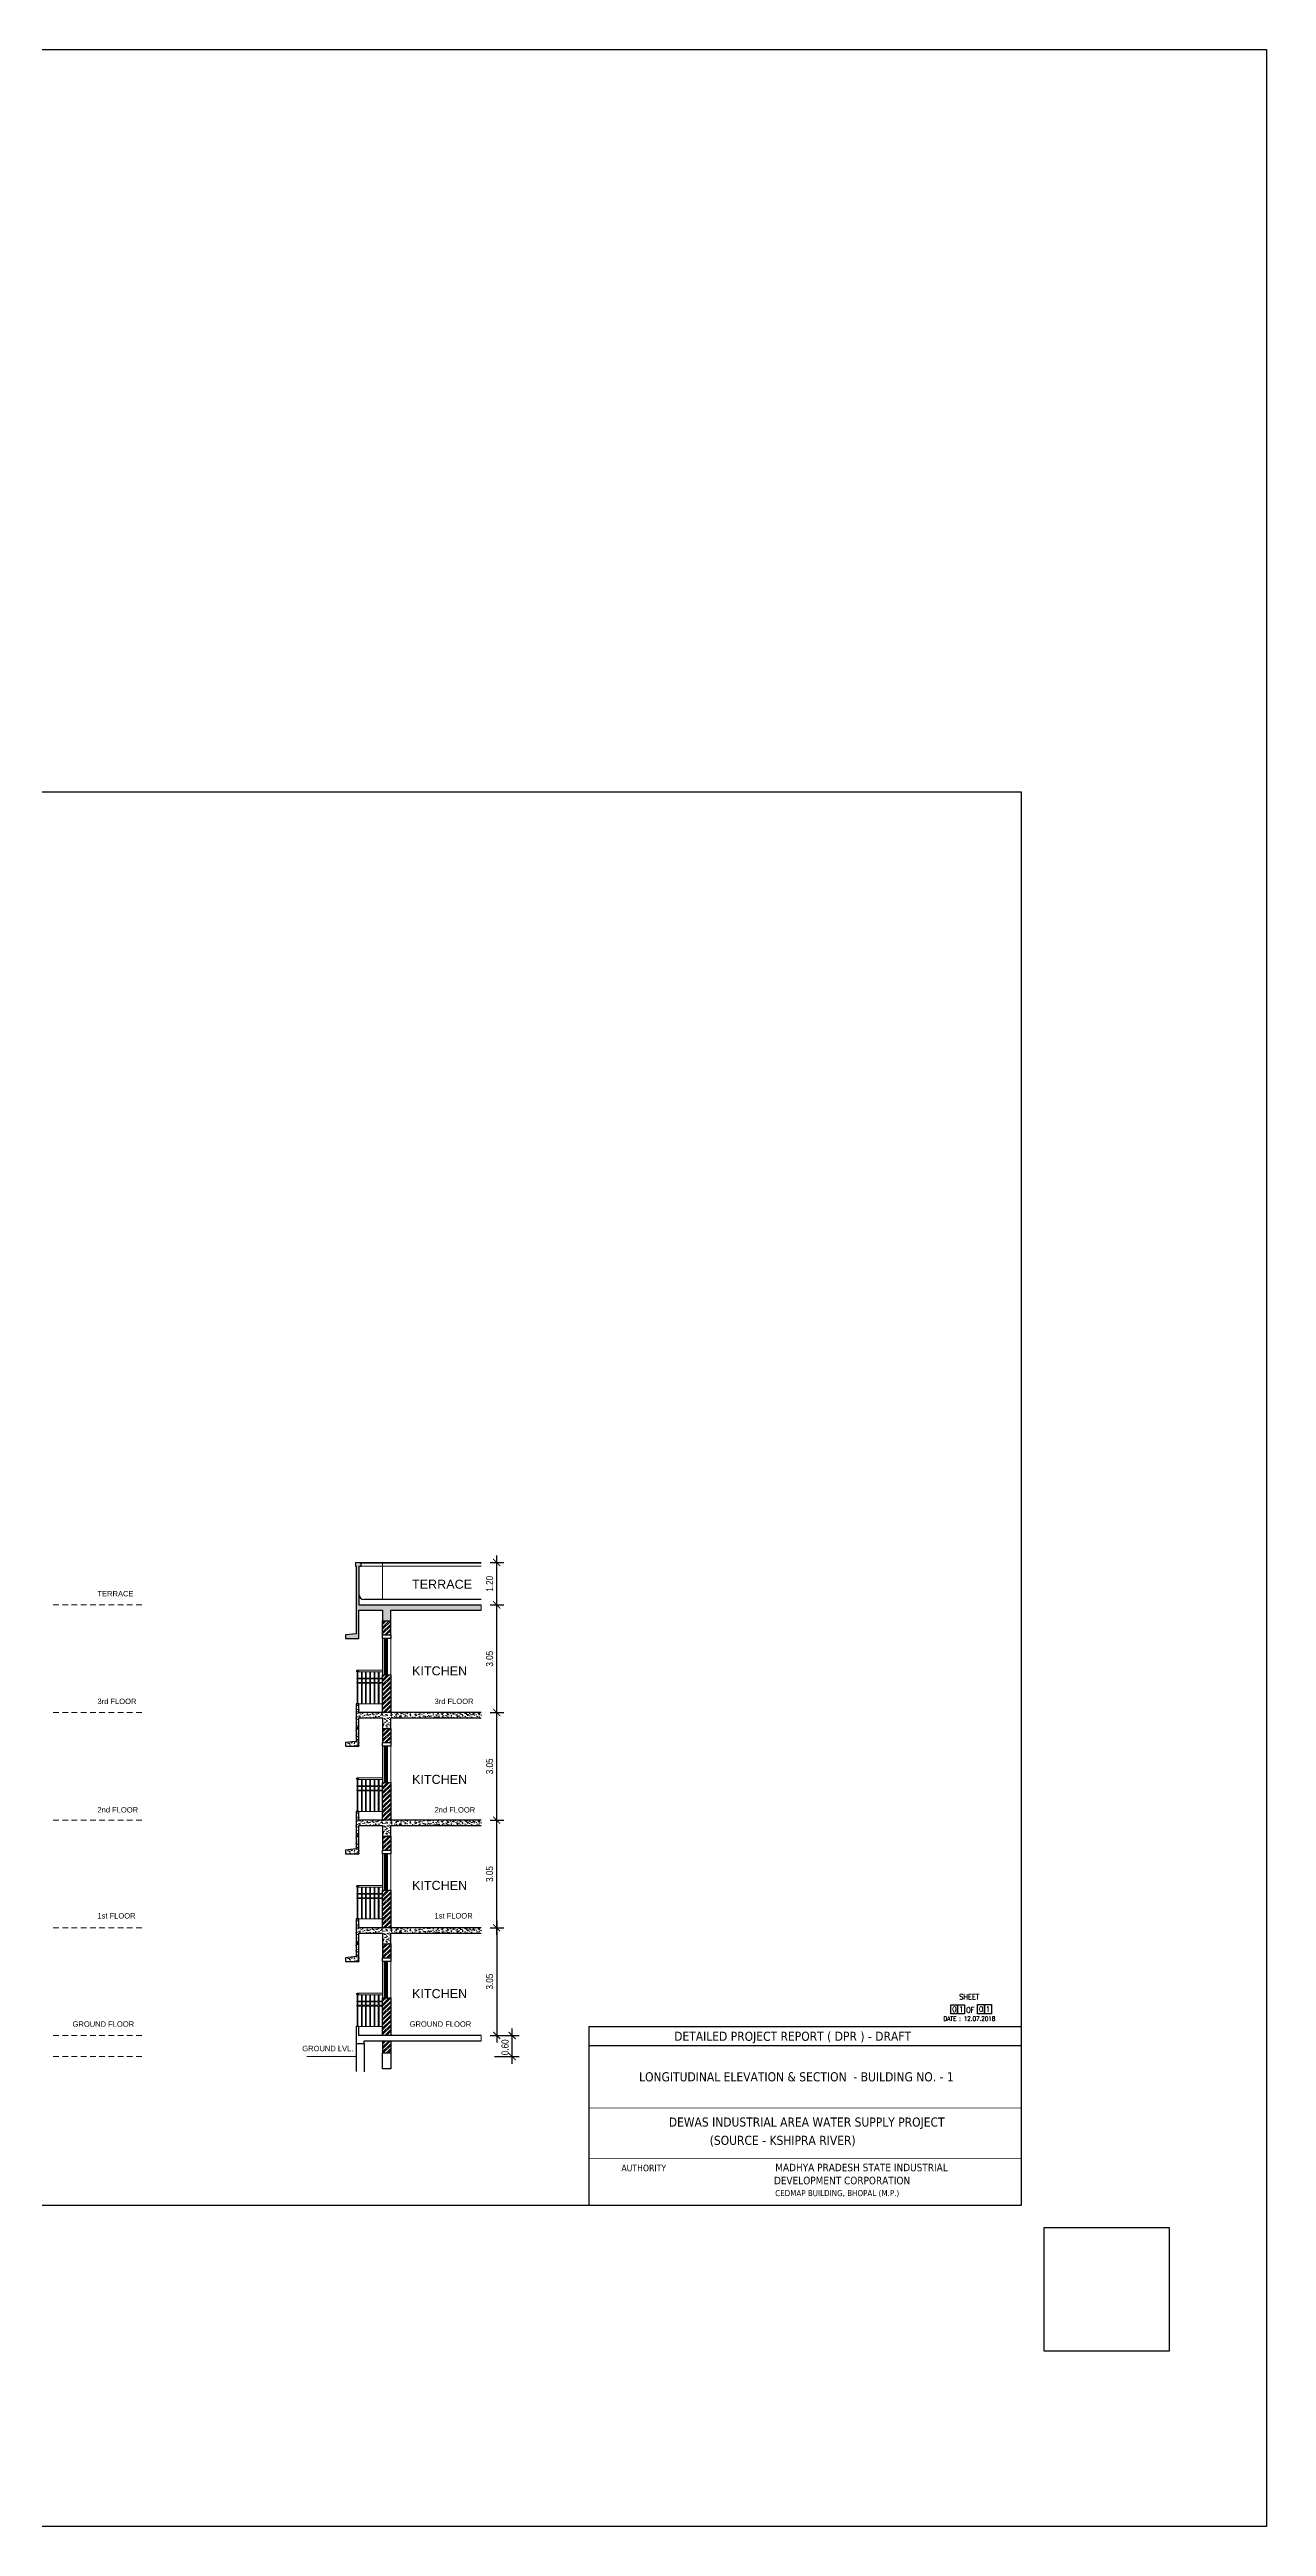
# Model space of a CAD drawing. Header units: metres. Extents: x -1441 to -394, y -133 to 518.
# Drawn here: x -1061.5 to -1027, y 20.6 to 90.8 of the extents above; entities that cross this region are included whole.
import ezdxf
from ezdxf.enums import TextEntityAlignment as Align

# ---------------------------------------------------------------- set-up
doc = ezdxf.new("R2010")
doc.units = ezdxf.units.M
doc.header["$LTSCALE"] = 25.4
doc.header["$PDMODE"] = 3
doc.linetypes.add('DASHED2', pattern=[9.525, 6.35, -3.175])
doc.layers.get('0').update_dxf_attribs({"linetype": 'CONTINUOUS'})
doc.layers.get('DEFPOINTS').update_dxf_attribs({"linetype": 'CONTINUOUS'})
doc.styles.add('logo', font='tahoma.ttf', dxfattribs={"height": 0.0508})
doc.styles.add('S1', font='ROMANS1')
doc.styles.get("Standard").update_dxf_attribs({"font": 'ARIALN.TTF'})
doc.styles.add('STYLE3', font='arial.ttf')
doc.dimstyles.get("Standard").update_dxf_attribs({"dimscale": 0, "dimtxt": 0.2, "dimasz": 0.2, "dimexe": 0.2, "dimexo": 0.25, "dimgap": 0.1, "dimtad": 1, "dimtoh": 1, "dimzin": 0, "dimdsep": 46, "dimtxsty": 'Standard', "dimblk1": 'ARCHTICK', "dimblk2": 'ARCHTICK', "dimsah": 1, "dimcen": 0, "dimdle": 0.2, "dimclrd": 8, "dimclre": 8, "dimclrt": 3, "dimadec": 0, "dimazin": 0, "dimtfac": 1, "dimtmove": 0, "dimatfit": 3, "dimldrblk": 'ARCHTICK', "dimfxl": 25.4, "dimfrac": 1, "dimtolj": 1, "dimtzin": 0, "dimarcsym": 0})
pattern_1 = [(45, (0, 3.05), (-0.067351921, 0.067351921), []), (45, (0.0449, 3.05), (-0.067351921, 0.067351921), [])]
pattern_2 = [(45, (0, 6.1), (-0.067351921, 0.067351921), []), (45, (0.0449, 6.1), (-0.067351921, 0.067351921), [])]

# ---------------------------------------------------------------- blocks, each defined once
blk = doc.blocks.new('_ARCHTICK')
at = {"color": 0, "linetype": 'ByBlock', "const_width": 0.15}
blk.add_lwpolyline([(-0.5, -0.5), (0.5, 0.5)], dxfattribs=at)
blk = doc.blocks.new('*D256')
at = {"color": 8, "linetype": 'Continuous', "lineweight": -2, "transparency": 16777216}
for p, q in [((-1048.812, 37.389), (-1048.812, 40.839)), ((-1048.999, 40.639), (-1048.612, 40.639)), ((-1048.999, 37.589), (-1048.612, 37.589))]:
    blk.add_line(p, q, dxfattribs=at)
at = {"layer": 'DEFPOINTS', "color": 0, "linetype": 'Continuous', "transparency": 16777216}
for p in [(-1049.249, 40.639), (-1048.812, 40.639), (-1049.249, 37.589)]:
    blk.add_point(p, dxfattribs=at)
at = {"color": 8, "linetype": 'Continuous', "lineweight": -2, "transparency": 16777216, "xscale": 0.2, "yscale": 0.2, "zscale": 0.2}
for p, rotation in [((-1048.812, 40.639), 90), ((-1048.812, 37.589), 270)]:
    blk.add_blockref('_ARCHTICK', p, dxfattribs=dict(at, rotation=rotation))
at = {"color": 3, "linetype": 'Continuous', "lineweight": 13, "transparency": 16777216, "insert": (-1049.014, 39.114), "char_height": 0.2, "attachment_point": 5, "rotation": 90}
blk.add_mtext('\\A1;3.05', dxfattribs=at)
blk = doc.blocks.new('*D257')
at = {"color": 8, "linetype": 'Continuous', "lineweight": -2, "transparency": 16777216}
for p, q in [((-1048.999, 43.689), (-1048.612, 43.689)), ((-1048.812, 40.439), (-1048.812, 43.889)), ((-1048.999, 40.639), (-1048.612, 40.639))]:
    blk.add_line(p, q, dxfattribs=at)
at = {"layer": 'DEFPOINTS', "color": 0, "linetype": 'Continuous', "transparency": 16777216}
for p in [(-1049.249, 43.689), (-1048.812, 43.689), (-1049.249, 40.639)]:
    blk.add_point(p, dxfattribs=at)
at = {"color": 8, "linetype": 'Continuous', "lineweight": -2, "transparency": 16777216, "xscale": 0.2, "yscale": 0.2, "zscale": 0.2}
for p, rotation in [((-1048.812, 43.689), 90), ((-1048.812, 40.639), 270)]:
    blk.add_blockref('_ARCHTICK', p, dxfattribs=dict(at, rotation=rotation))
at = {"color": 3, "linetype": 'Continuous', "lineweight": 13, "transparency": 16777216, "insert": (-1049.014, 42.164), "char_height": 0.2, "attachment_point": 5, "rotation": 90}
blk.add_mtext('\\A1;3.05', dxfattribs=at)
blk = doc.blocks.new('*D258')
at = {"color": 8, "linetype": 'Continuous', "lineweight": -2, "transparency": 16777216}
for p, q in [((-1048.999, 46.739), (-1048.612, 46.739)), ((-1048.812, 43.489), (-1048.812, 46.939)), ((-1048.999, 43.689), (-1048.612, 43.689))]:
    blk.add_line(p, q, dxfattribs=at)
at = {"layer": 'DEFPOINTS', "color": 0, "linetype": 'Continuous', "transparency": 16777216}
for p in [(-1049.249, 46.739), (-1048.812, 46.739), (-1049.249, 43.689)]:
    blk.add_point(p, dxfattribs=at)
at = {"color": 8, "linetype": 'Continuous', "lineweight": -2, "transparency": 16777216, "xscale": 0.2, "yscale": 0.2, "zscale": 0.2}
for p, rotation in [((-1048.812, 46.739), 90), ((-1048.812, 43.689), 270)]:
    blk.add_blockref('_ARCHTICK', p, dxfattribs=dict(at, rotation=rotation))
at = {"color": 3, "linetype": 'Continuous', "lineweight": 13, "transparency": 16777216, "insert": (-1049.014, 45.214), "char_height": 0.2, "attachment_point": 5, "rotation": 90}
blk.add_mtext('\\A1;3.05', dxfattribs=at)
blk = doc.blocks.new('*D259')
at = {"color": 8, "linetype": 'Continuous', "lineweight": -2, "transparency": 16777216}
for p, q in [((-1048.999, 47.939), (-1048.612, 47.939)), ((-1048.812, 46.539), (-1048.812, 48.139)), ((-1048.999, 46.739), (-1048.612, 46.739))]:
    blk.add_line(p, q, dxfattribs=at)
at = {"layer": 'DEFPOINTS', "color": 0, "linetype": 'Continuous', "transparency": 16777216}
for p in [(-1049.249, 47.939), (-1048.812, 47.939), (-1049.249, 46.739)]:
    blk.add_point(p, dxfattribs=at)
at = {"color": 8, "linetype": 'Continuous', "lineweight": -2, "transparency": 16777216, "xscale": 0.2, "yscale": 0.2, "zscale": 0.2}
for p, rotation in [((-1048.812, 47.939), 90), ((-1048.812, 46.739), 270)]:
    blk.add_blockref('_ARCHTICK', p, dxfattribs=dict(at, rotation=rotation))
at = {"color": 3, "linetype": 'Continuous', "lineweight": 13, "transparency": 16777216, "insert": (-1049.014, 47.339), "char_height": 0.2, "attachment_point": 5, "rotation": 90}
blk.add_mtext('\\A1;1.20', dxfattribs=at)
blk = doc.blocks.new('*D260')
at = {"color": 8, "linetype": 'Continuous', "lineweight": -2, "transparency": 16777216}
for p, q in [((-1048.999, 37.589), (-1048.612, 37.589)), ((-1048.812, 37.789), (-1048.812, 34.339)), ((-1048.999, 34.539), (-1048.612, 34.539))]:
    blk.add_line(p, q, dxfattribs=at)
at = {"layer": 'DEFPOINTS', "color": 0, "linetype": 'Continuous', "transparency": 16777216}
for p in [(-1049.249, 37.589), (-1049.249, 34.539), (-1048.812, 34.539)]:
    blk.add_point(p, dxfattribs=at)
at = {"color": 8, "linetype": 'Continuous', "lineweight": -2, "transparency": 16777216, "xscale": 0.2, "yscale": 0.2, "zscale": 0.2}
for p, rotation in [((-1048.812, 37.589), 90), ((-1048.812, 34.539), 270)]:
    blk.add_blockref('_ARCHTICK', p, dxfattribs=dict(at, rotation=rotation))
at = {"color": 3, "linetype": 'Continuous', "lineweight": 13, "transparency": 16777216, "insert": (-1049.014, 36.064), "char_height": 0.2, "attachment_point": 5, "rotation": 90}
blk.add_mtext('\\A1;3.05', dxfattribs=at)
blk = doc.blocks.new('*D261')
at = {"color": 8, "linetype": 'Continuous', "lineweight": -2, "transparency": 16777216}
for p, q in [((-1048.874, 34.539), (-1048.174, 34.539)), ((-1048.374, 33.739), (-1048.374, 34.739)), ((-1048.874, 33.939), (-1048.174, 33.939))]:
    blk.add_line(p, q, dxfattribs=at)
at = {"layer": 'DEFPOINTS', "color": 0, "linetype": 'Continuous', "transparency": 16777216}
for p in [(-1049.124, 34.539), (-1048.374, 34.539), (-1049.124, 33.939)]:
    blk.add_point(p, dxfattribs=at)
at = {"color": 8, "linetype": 'Continuous', "lineweight": -2, "transparency": 16777216, "xscale": 0.2, "yscale": 0.2, "zscale": 0.2}
for p, rotation in [((-1048.374, 34.539), 90), ((-1048.374, 33.939), 270)]:
    blk.add_blockref('_ARCHTICK', p, dxfattribs=dict(at, rotation=rotation))
at = {"color": 3, "linetype": 'Continuous', "lineweight": 13, "transparency": 16777216, "insert": (-1048.576, 34.203), "char_height": 0.2, "attachment_point": 5, "rotation": 90}
blk.add_mtext('\\A1;0.60', dxfattribs=at)

msp = doc.modelspace()

# ---------------------------------------------------------------- hatches: boundary and pattern name
at = {"linetype": 'Continuous', "lineweight": 13}
h = msp.add_hatch(dxfattribs=at)
h.set_pattern_fill('AR-CONC', color=8, scale=0.001)
h.paths.add_polyline_path([(-1049.249, 46.739), (-1052.716, 46.739), (-1052.716, 47.839), (-1052.657, 47.839), (-1052.657, 47.926), (-1052.812, 47.939), (-1052.812, 47.839), (-1052.796, 47.839), (-1052.796, 45.923), (-1053.096, 45.889), (-1053.096, 45.789), (-1052.716, 45.789), (-1052.716, 46.589), (-1052.046, 46.589), (-1052.046, 46.289), (-1051.816, 46.289), (-1051.816, 46.589), (-1049.249, 46.589)])
h = msp.add_hatch(dxfattribs=at)
h.set_pattern_fill('ANSI32', color=8, scale=0.01)
h.set_pattern_definition(pattern_2)
h.paths.add_polyline_path([(-1051.816, 46.289), (-1052.046, 46.289), (-1052.046, 45.889), (-1051.816, 45.889)])
h = msp.add_hatch(dxfattribs=at)
h.set_pattern_fill('ANSI32', color=8, scale=0.01)
h.set_pattern_definition(pattern_2)
h.paths.add_polyline_path([(-1051.816, 44.759), (-1052.046, 44.759), (-1052.046, 43.689), (-1051.816, 43.689)])
h = msp.add_hatch(dxfattribs=at)
h.set_pattern_fill('AR-CONC', color=8, scale=0.001)
h.set_pattern_definition([(50, (0, -3.05), (0.18218467, -0.015939086), [0.01905, -0.20955]), (355, (0, -3.05), (-0.03524342, 0.191056845), [0.01524, -0.167640584]), (100.451445, (0.01518, -3.05133), (0.146941247, 0.175117752), [0.01619001, -0.178090245]), (46.1842, (0, -2.9992), (0.27107904, -0.04204233), [0.028575, -0.314325]), (96.635558, (0.0226, -3.0027), (0.237404134, 0.247426125), [0.02428502, -0.26713561]), (351.18415, (0, -2.9992), (0.237404134, 0.247426125), [0.02285997, -0.25145973]), (21, (0.0254, -3.0119), (0.151614391, -0.102265198), [0.01905, -0.20955]), (326, (0.0254, -3.0119), (0.06180203, 0.184187966), [0.01524, -0.16764]), (71.451445, (0.03803, -3.02042), (0.21341642, 0.08192277), [0.01619001, -0.178089938]), (37.5, (0, -3.05), (0.0030886033, 0.084555039), [0, -0.165608, 0, -0.17018, 0, -0.168275]), (7.5, (0, -3.05), (0.0668196625, 0.100180575), [0, -0.097028, 0, -0.161798, 0, -0.064135]), (327.5, (-0.05664, -3.05), (0.135590595, -0.005728744), [0, -0.0635, 0, -0.19812, 0, -0.26289]), (317.5, (-0.08204, -3.05), (0.148129181, 0.025426491), [0, -0.08255, 0, -0.131572, 0, -0.18669])])
h.paths.add_polyline_path([(-1052.716, 43.939), (-1052.796, 43.939), (-1052.796, 42.873), (-1053.096, 42.839), (-1053.096, 42.739), (-1052.716, 42.739), (-1052.716, 43.539), (-1052.046, 43.539), (-1052.046, 43.239), (-1051.816, 43.239), (-1051.816, 43.539), (-1049.249, 43.539), (-1049.249, 43.689), (-1052.716, 43.689)])
h = msp.add_hatch(dxfattribs=at)
h.set_pattern_fill('ANSI32', color=8, scale=0.01)
h.set_pattern_definition(pattern_1)
h.paths.add_polyline_path([(-1051.816, 43.239), (-1052.046, 43.239), (-1052.046, 42.839), (-1051.816, 42.839)])
h = msp.add_hatch(dxfattribs=at)
h.set_pattern_fill('ANSI32', color=8, scale=0.01)
h.set_pattern_definition(pattern_1)
h.paths.add_polyline_path([(-1051.816, 41.709), (-1052.046, 41.709), (-1052.046, 40.639), (-1051.816, 40.639)])
h = msp.add_hatch(dxfattribs=at)
h.set_pattern_fill('AR-CONC', color=8, scale=0.001)
h.set_pattern_definition([(50, (0, -6.1), (0.18218467, -0.015939086), [0.01905, -0.20955]), (355, (0, -6.1), (-0.03524342, 0.191056845), [0.01524, -0.167640584]), (100.451445, (0.01518, -6.10133), (0.146941247, 0.175117752), [0.01619001, -0.178090245]), (46.1842, (0, -6.0492), (0.27107904, -0.04204233), [0.028575, -0.314325]), (96.635558, (0.0226, -6.0527), (0.237404134, 0.247426125), [0.02428502, -0.26713561]), (351.18415, (0, -6.0492), (0.237404134, 0.247426125), [0.02285997, -0.25145973]), (21, (0.0254, -6.0619), (0.151614391, -0.102265198), [0.01905, -0.20955]), (326, (0.0254, -6.0619), (0.06180203, 0.184187966), [0.01524, -0.16764]), (71.451445, (0.03803, -6.07042), (0.21341642, 0.08192277), [0.01619001, -0.178089938]), (37.5, (0, -6.1), (0.0030886033, 0.084555039), [0, -0.165608, 0, -0.17018, 0, -0.168275]), (7.5, (0, -6.1), (0.0668196625, 0.100180575), [0, -0.097028, 0, -0.161798, 0, -0.064135]), (327.5, (-0.05664, -6.1), (0.135590595, -0.005728744), [0, -0.0635, 0, -0.19812, 0, -0.26289]), (317.5, (-0.08204, -6.1), (0.148129181, 0.025426491), [0, -0.08255, 0, -0.131572, 0, -0.18669])])
h.paths.add_polyline_path([(-1052.716, 40.889), (-1052.796, 40.889), (-1052.796, 39.823), (-1053.096, 39.789), (-1053.096, 39.689), (-1052.716, 39.689), (-1052.716, 40.489), (-1052.046, 40.489), (-1052.046, 40.189), (-1051.816, 40.189), (-1051.816, 40.489), (-1049.249, 40.489), (-1049.249, 40.639), (-1052.716, 40.639)])
h = msp.add_hatch(dxfattribs=at)
h.set_pattern_fill('ANSI32', color=8, scale=0.01)
h.paths.add_polyline_path([(-1051.816, 40.189), (-1052.046, 40.189), (-1052.046, 39.789), (-1051.816, 39.789)])
h = msp.add_hatch(dxfattribs=at)
h.set_pattern_fill('ANSI32', color=8, scale=0.01)
h.paths.add_polyline_path([(-1051.816, 38.659), (-1052.046, 38.659), (-1052.046, 37.589), (-1051.816, 37.589)])
h = msp.add_hatch(dxfattribs=at)
h.set_pattern_fill('AR-CONC', color=8, scale=0.001)
h.set_pattern_definition([(50, (0, -9.15), (0.18218467, -0.015939086), [0.01905, -0.20955]), (355, (0, -9.15), (-0.03524342, 0.191056845), [0.01524, -0.167640584]), (100.451445, (0.01518, -9.15133), (0.146941247, 0.175117752), [0.01619001, -0.178090245]), (46.1842, (0, -9.0992), (0.27107904, -0.04204233), [0.028575, -0.314325]), (96.635558, (0.0226, -9.1027), (0.237404134, 0.247426125), [0.02428502, -0.26713561]), (351.18415, (0, -9.0992), (0.237404134, 0.247426125), [0.02285997, -0.25145973]), (21, (0.0254, -9.1119), (0.151614391, -0.102265198), [0.01905, -0.20955]), (326, (0.0254, -9.1119), (0.06180203, 0.184187966), [0.01524, -0.16764]), (71.451445, (0.03803, -9.12042), (0.21341642, 0.08192277), [0.01619001, -0.178089938]), (37.5, (0, -9.15), (0.0030886033, 0.084555039), [0, -0.165608, 0, -0.17018, 0, -0.168275]), (7.5, (0, -9.15), (0.0668196625, 0.100180575), [0, -0.097028, 0, -0.161798, 0, -0.064135]), (327.5, (-0.05664, -9.15), (0.135590595, -0.005728744), [0, -0.0635, 0, -0.19812, 0, -0.26289]), (317.5, (-0.08204, -9.15), (0.148129181, 0.025426491), [0, -0.08255, 0, -0.131572, 0, -0.18669])])
h.paths.add_polyline_path([(-1052.716, 37.839), (-1052.796, 37.839), (-1052.796, 36.773), (-1053.096, 36.739), (-1053.096, 36.639), (-1052.716, 36.639), (-1052.716, 37.439), (-1052.046, 37.439), (-1052.046, 37.139), (-1051.816, 37.139), (-1051.816, 37.439), (-1049.249, 37.439), (-1049.249, 37.589), (-1052.716, 37.589)])
h = msp.add_hatch(dxfattribs=at)
h.set_pattern_fill('ANSI32', color=8, scale=0.01)
h.paths.add_polyline_path([(-1051.816, 37.139), (-1052.046, 37.139), (-1052.046, 36.739), (-1051.816, 36.739)])
h = msp.add_hatch(dxfattribs=at)
h.set_pattern_fill('ANSI32', color=8, scale=0.01)
h.paths.add_polyline_path([(-1051.816, 35.609), (-1052.046, 35.609), (-1052.046, 34.539), (-1051.816, 34.539)])
h = msp.add_hatch(dxfattribs=at)
h.set_pattern_fill('ANSI32', color=8, scale=0.01)
h.paths.add_polyline_path([(-1051.816, 34.389), (-1052.046, 34.389), (-1052.046, 34.046), (-1051.816, 34.046)])

# ---------------------------------------------------------------- linework, layer by layer
at = {"color": 8, "linetype": 'Continuous', "lineweight": 13}
for p, q in [((-1052.812, 47.939), (-1049.249, 47.939)), ((-1052.657, 47.926), (-1049.249, 47.926)), ((-1052.657, 47.839), (-1049.249, 47.839)), ((-1052.046, 46.889), (-1052.046, 47.939)), ((-1049.249, 46.589), (-1049.249, 46.739)), ((-1052.046, 45.789), (-1052.046, 44.759)), ((-1051.816, 45.789), (-1051.816, 44.759)), ((-1052.766, 43.939), (-1052.766, 44.842)), ((-1052.756, 44.889), (-1052.046, 44.889)), ((-1052.756, 44.839), (-1052.046, 44.839)), ((-1052.746, 43.939), (-1052.746, 44.842)), ((-1052.746, 44.662), (-1052.646, 44.662)), ((-1052.746, 44.642), (-1052.646, 44.642)), ((-1052.746, 44.543), (-1052.646, 44.543)), ((-1052.746, 44.523), (-1052.646, 44.523)), ((-1052.646, 44.662), (-1052.646, 44.839)), ((-1052.646, 44.543), (-1052.646, 44.642)), ((-1052.646, 43.939), (-1052.646, 44.523)), ((-1052.626, 44.662), (-1052.626, 44.839)), ((-1052.626, 44.662), (-1052.527, 44.662)), ((-1052.626, 44.642), (-1052.527, 44.642)), ((-1052.626, 44.543), (-1052.626, 44.642)), ((-1052.626, 44.543), (-1052.527, 44.543)), ((-1052.626, 43.939), (-1052.626, 44.523)), ((-1052.626, 44.523), (-1052.527, 44.523)), ((-1052.527, 44.662), (-1052.527, 44.839)), ((-1052.527, 44.543), (-1052.527, 44.642)), ((-1052.527, 43.939), (-1052.527, 44.523)), ((-1052.507, 44.662), (-1052.507, 44.839)), ((-1052.507, 44.662), (-1052.407, 44.662)), ((-1052.507, 44.642), (-1052.407, 44.642)), ((-1052.507, 44.543), (-1052.507, 44.642)), ((-1052.507, 44.543), (-1052.407, 44.543)), ((-1052.507, 43.939), (-1052.507, 44.523)), ((-1052.507, 44.523), (-1052.407, 44.523)), ((-1052.407, 44.662), (-1052.407, 44.839)), ((-1052.407, 44.543), (-1052.407, 44.642)), ((-1052.407, 43.939), (-1052.407, 44.523)), ((-1052.387, 44.662), (-1052.387, 44.839)), ((-1052.387, 44.662), (-1052.287, 44.662)), ((-1052.387, 44.642), (-1052.287, 44.642)), ((-1052.387, 44.543), (-1052.387, 44.642)), ((-1052.387, 44.543), (-1052.287, 44.543)), ((-1052.387, 43.939), (-1052.387, 44.523)), ((-1052.387, 44.523), (-1052.287, 44.523)), ((-1052.287, 44.662), (-1052.287, 44.839)), ((-1052.287, 44.543), (-1052.287, 44.642)), ((-1052.287, 43.939), (-1052.287, 44.523)), ((-1052.267, 44.662), (-1052.267, 44.839)), ((-1052.267, 44.662), (-1052.167, 44.662)), ((-1052.267, 44.642), (-1052.167, 44.642)), ((-1052.267, 44.543), (-1052.267, 44.642)), ((-1052.267, 44.543), (-1052.167, 44.543)), ((-1052.267, 43.939), (-1052.267, 44.523)), ((-1052.267, 44.523), (-1052.167, 44.523)), ((-1052.167, 44.662), (-1052.167, 44.839)), ((-1052.167, 44.543), (-1052.167, 44.642)), ((-1052.167, 43.939), (-1052.167, 44.523)), ((-1052.147, 44.662), (-1052.147, 44.839)), ((-1052.147, 44.662), (-1052.046, 44.662)), ((-1052.147, 44.642), (-1052.046, 44.642)), ((-1052.147, 44.543), (-1052.147, 44.642)), ((-1052.147, 44.543), (-1052.046, 44.543)), ((-1052.147, 43.939), (-1052.147, 44.523)), ((-1052.147, 44.523), (-1052.046, 44.523)), ((-1052.716, 43.939), (-1052.046, 43.939)), ((-1052.046, 42.739), (-1052.046, 41.709)), ((-1051.816, 42.739), (-1051.816, 41.709)), ((-1052.766, 40.889), (-1052.766, 41.792)), ((-1052.756, 41.839), (-1052.046, 41.839)), ((-1052.756, 41.789), (-1052.046, 41.789)), ((-1052.746, 40.889), (-1052.746, 41.792)), ((-1052.746, 41.612), (-1052.646, 41.612)), ((-1052.746, 41.592), (-1052.646, 41.592)), ((-1052.746, 41.493), (-1052.646, 41.493)), ((-1052.746, 41.473), (-1052.646, 41.473)), ((-1052.646, 41.612), (-1052.646, 41.789)), ((-1052.646, 41.493), (-1052.646, 41.592)), ((-1052.646, 40.889), (-1052.646, 41.473)), ((-1052.626, 41.612), (-1052.626, 41.789)), ((-1052.626, 41.612), (-1052.527, 41.612)), ((-1052.626, 41.493), (-1052.626, 41.592)), ((-1052.626, 41.592), (-1052.527, 41.592)), ((-1052.626, 41.493), (-1052.527, 41.493)), ((-1052.626, 40.889), (-1052.626, 41.473)), ((-1052.626, 41.473), (-1052.527, 41.473)), ((-1052.527, 41.612), (-1052.527, 41.789)), ((-1052.527, 41.493), (-1052.527, 41.592)), ((-1052.527, 40.889), (-1052.527, 41.473)), ((-1052.507, 41.612), (-1052.507, 41.789)), ((-1052.507, 41.612), (-1052.407, 41.612)), ((-1052.507, 41.493), (-1052.507, 41.592)), ((-1052.507, 41.592), (-1052.407, 41.592)), ((-1052.507, 41.493), (-1052.407, 41.493)), ((-1052.507, 40.889), (-1052.507, 41.473)), ((-1052.507, 41.473), (-1052.407, 41.473)), ((-1052.407, 41.612), (-1052.407, 41.789)), ((-1052.407, 41.493), (-1052.407, 41.592)), ((-1052.407, 40.889), (-1052.407, 41.473)), ((-1052.387, 41.612), (-1052.387, 41.789)), ((-1052.387, 41.612), (-1052.287, 41.612)), ((-1052.387, 41.493), (-1052.387, 41.592)), ((-1052.387, 41.592), (-1052.287, 41.592)), ((-1052.387, 41.493), (-1052.287, 41.493)), ((-1052.387, 40.889), (-1052.387, 41.473)), ((-1052.387, 41.473), (-1052.287, 41.473)), ((-1052.287, 41.612), (-1052.287, 41.789)), ((-1052.287, 41.493), (-1052.287, 41.592)), ((-1052.287, 40.889), (-1052.287, 41.473)), ((-1052.267, 41.612), (-1052.267, 41.789)), ((-1052.267, 41.612), (-1052.167, 41.612)), ((-1052.267, 41.493), (-1052.267, 41.592)), ((-1052.267, 41.592), (-1052.167, 41.592)), ((-1052.267, 41.493), (-1052.167, 41.493)), ((-1052.267, 40.889), (-1052.267, 41.473)), ((-1052.267, 41.473), (-1052.167, 41.473)), ((-1052.167, 41.612), (-1052.167, 41.789)), ((-1052.167, 41.493), (-1052.167, 41.592)), ((-1052.167, 40.889), (-1052.167, 41.473)), ((-1052.147, 41.612), (-1052.147, 41.789)), ((-1052.147, 41.612), (-1052.046, 41.612)), ((-1052.147, 41.493), (-1052.147, 41.592)), ((-1052.147, 41.592), (-1052.046, 41.592)), ((-1052.147, 41.493), (-1052.046, 41.493)), ((-1052.147, 40.889), (-1052.147, 41.473)), ((-1052.147, 41.473), (-1052.046, 41.473)), ((-1052.716, 40.889), (-1052.046, 40.889)), ((-1052.046, 39.689), (-1052.046, 38.659)), ((-1051.816, 39.689), (-1051.816, 38.659)), ((-1052.766, 37.839), (-1052.766, 38.742)), ((-1052.756, 38.789), (-1052.046, 38.789)), ((-1052.756, 38.739), (-1052.046, 38.739)), ((-1052.746, 37.839), (-1052.746, 38.742)), ((-1052.646, 38.562), (-1052.646, 38.739)), ((-1052.626, 38.562), (-1052.626, 38.739)), ((-1052.527, 38.562), (-1052.527, 38.739)), ((-1052.507, 38.562), (-1052.507, 38.739)), ((-1052.407, 38.562), (-1052.407, 38.739)), ((-1052.387, 38.562), (-1052.387, 38.739)), ((-1052.287, 38.562), (-1052.287, 38.739)), ((-1052.267, 38.562), (-1052.267, 38.739)), ((-1052.167, 38.562), (-1052.167, 38.739)), ((-1052.147, 38.562), (-1052.147, 38.739)), ((-1052.746, 38.562), (-1052.646, 38.562)), ((-1052.746, 38.542), (-1052.646, 38.542)), ((-1052.746, 38.443), (-1052.646, 38.443)), ((-1052.746, 38.423), (-1052.646, 38.423)), ((-1052.646, 38.443), (-1052.646, 38.542)), ((-1052.646, 37.839), (-1052.646, 38.423)), ((-1052.626, 38.562), (-1052.527, 38.562)), ((-1052.626, 38.443), (-1052.626, 38.542)), ((-1052.626, 38.542), (-1052.527, 38.542)), ((-1052.626, 38.443), (-1052.527, 38.443)), ((-1052.626, 37.839), (-1052.626, 38.423)), ((-1052.626, 38.423), (-1052.527, 38.423)), ((-1052.527, 38.443), (-1052.527, 38.542)), ((-1052.527, 37.839), (-1052.527, 38.423)), ((-1052.507, 38.562), (-1052.407, 38.562)), ((-1052.507, 38.443), (-1052.507, 38.542)), ((-1052.507, 38.542), (-1052.407, 38.542)), ((-1052.507, 38.443), (-1052.407, 38.443)), ((-1052.507, 37.839), (-1052.507, 38.423)), ((-1052.507, 38.423), (-1052.407, 38.423)), ((-1052.407, 38.443), (-1052.407, 38.542)), ((-1052.407, 37.839), (-1052.407, 38.423)), ((-1052.387, 38.562), (-1052.287, 38.562)), ((-1052.387, 38.443), (-1052.387, 38.542)), ((-1052.387, 38.542), (-1052.287, 38.542)), ((-1052.387, 38.443), (-1052.287, 38.443)), ((-1052.387, 37.839), (-1052.387, 38.423)), ((-1052.387, 38.423), (-1052.287, 38.423)), ((-1052.287, 38.443), (-1052.287, 38.542)), ((-1052.287, 37.839), (-1052.287, 38.423)), ((-1052.267, 38.562), (-1052.167, 38.562)), ((-1052.267, 38.443), (-1052.267, 38.542)), ((-1052.267, 38.542), (-1052.167, 38.542)), ((-1052.267, 38.443), (-1052.167, 38.443)), ((-1052.267, 37.839), (-1052.267, 38.423)), ((-1052.267, 38.423), (-1052.167, 38.423)), ((-1052.167, 38.443), (-1052.167, 38.542)), ((-1052.167, 37.839), (-1052.167, 38.423)), ((-1052.147, 38.562), (-1052.046, 38.562)), ((-1052.147, 38.443), (-1052.147, 38.542)), ((-1052.147, 38.542), (-1052.046, 38.542)), ((-1052.147, 38.443), (-1052.046, 38.443)), ((-1052.147, 37.839), (-1052.147, 38.423)), ((-1052.147, 38.423), (-1052.046, 38.423)), ((-1052.716, 37.839), (-1052.046, 37.839)), ((-1052.046, 36.639), (-1052.046, 35.609)), ((-1051.816, 36.639), (-1051.816, 35.609)), ((-1052.766, 34.789), (-1052.766, 35.692)), ((-1052.756, 35.739), (-1052.046, 35.739)), ((-1052.756, 35.689), (-1052.046, 35.689)), ((-1052.746, 34.789), (-1052.746, 35.692)), ((-1052.746, 35.512), (-1052.646, 35.512)), ((-1052.746, 35.492), (-1052.646, 35.492)), ((-1052.746, 35.393), (-1052.646, 35.393)), ((-1052.746, 35.373), (-1052.646, 35.373)), ((-1052.646, 35.512), (-1052.646, 35.689)), ((-1052.646, 35.393), (-1052.646, 35.492)), ((-1052.646, 34.789), (-1052.646, 35.373)), ((-1052.626, 35.512), (-1052.626, 35.689)), ((-1052.626, 35.512), (-1052.527, 35.512)), ((-1052.626, 35.393), (-1052.626, 35.492)), ((-1052.626, 35.492), (-1052.527, 35.492)), ((-1052.626, 35.393), (-1052.527, 35.393)), ((-1052.626, 34.789), (-1052.626, 35.373)), ((-1052.626, 35.373), (-1052.527, 35.373)), ((-1052.527, 35.512), (-1052.527, 35.689)), ((-1052.527, 35.393), (-1052.527, 35.492)), ((-1052.527, 34.789), (-1052.527, 35.373)), ((-1052.507, 35.512), (-1052.507, 35.689)), ((-1052.507, 35.512), (-1052.407, 35.512)), ((-1052.507, 35.393), (-1052.507, 35.492)), ((-1052.507, 35.492), (-1052.407, 35.492)), ((-1052.507, 35.393), (-1052.407, 35.393)), ((-1052.507, 34.789), (-1052.507, 35.373)), ((-1052.507, 35.373), (-1052.407, 35.373)), ((-1052.407, 35.512), (-1052.407, 35.689)), ((-1052.407, 35.393), (-1052.407, 35.492)), ((-1052.407, 34.789), (-1052.407, 35.373)), ((-1052.387, 35.512), (-1052.387, 35.689)), ((-1052.387, 35.512), (-1052.287, 35.512)), ((-1052.387, 35.393), (-1052.387, 35.492)), ((-1052.387, 35.492), (-1052.287, 35.492)), ((-1052.387, 35.393), (-1052.287, 35.393)), ((-1052.387, 34.789), (-1052.387, 35.373)), ((-1052.387, 35.373), (-1052.287, 35.373)), ((-1052.287, 35.512), (-1052.287, 35.689)), ((-1052.287, 35.393), (-1052.287, 35.492)), ((-1052.287, 34.789), (-1052.287, 35.373)), ((-1052.267, 35.512), (-1052.267, 35.689)), ((-1052.267, 35.512), (-1052.167, 35.512)), ((-1052.267, 35.393), (-1052.267, 35.492)), ((-1052.267, 35.492), (-1052.167, 35.492)), ((-1052.267, 35.393), (-1052.167, 35.393)), ((-1052.267, 34.789), (-1052.267, 35.373)), ((-1052.267, 35.373), (-1052.167, 35.373)), ((-1052.167, 35.512), (-1052.167, 35.689)), ((-1052.167, 35.393), (-1052.167, 35.492)), ((-1052.167, 34.789), (-1052.167, 35.373)), ((-1052.147, 35.512), (-1052.147, 35.689)), ((-1052.147, 35.512), (-1052.046, 35.512)), ((-1052.147, 35.393), (-1052.147, 35.492)), ((-1052.147, 35.492), (-1052.046, 35.492)), ((-1052.147, 35.393), (-1052.046, 35.393)), ((-1052.147, 34.789), (-1052.147, 35.373)), ((-1052.147, 35.373), (-1052.046, 35.373)), ((-1052.716, 34.789), (-1052.046, 34.789)), ((-1049.249, 34.389), (-1049.249, 34.539))]:
    msp.add_line(p, q, dxfattribs=at)
at = {"color": 8, "linetype": 'DASHED2', "lineweight": 13, "ltscale": 0.001}
for p, q in [((-1061.379, 46.739), (-1058.871, 46.739)), ((-1061.379, 43.689), (-1058.871, 43.689)), ((-1061.379, 40.639), (-1058.871, 40.639)), ((-1061.379, 37.589), (-1058.871, 37.589)), ((-1061.379, 34.539), (-1058.871, 34.539)), ((-1061.379, 33.939), (-1058.871, 33.939))]:
    msp.add_line(p, q, dxfattribs=at)
at = {"color": 7, "linetype": 'Continuous', "ltscale": 0.001}
msp.add_line((-1052.716, 46.739), (-1049.249, 46.739), dxfattribs=at)
at = {"color": 7, "linetype": 'Continuous'}
for p, q in [((-1049.249, 46.889), (-1052.566, 46.889)), ((-1052.046, 45.889), (-1052.046, 46.289)), ((-1051.816, 45.889), (-1051.816, 46.289)), ((-1052.046, 43.239), (-1052.046, 42.839)), ((-1051.816, 43.239), (-1051.816, 42.839)), ((-1052.046, 40.189), (-1052.046, 39.789)), ((-1051.816, 40.189), (-1051.816, 39.789)), ((-1052.046, 37.139), (-1052.046, 36.739)), ((-1051.816, 37.139), (-1051.816, 36.739)), ((-1052.796, 34.309), (-1052.796, 33.514)), ((-1052.566, 34.309), (-1052.566, 33.509)), ((-1052.046, 34.389), (-1052.046, 34.046)), ((-1051.816, 34.389), (-1051.816, 34.046))]:
    msp.add_line(p, q, dxfattribs=at)
at = {"color": 142, "linetype": 'Continuous'}
for p, q in [((-1051.998, 45.789), (-1051.998, 44.759)), ((-1051.973, 45.789), (-1051.973, 44.759)), ((-1051.947, 45.789), (-1051.947, 44.759)), ((-1051.921, 45.789), (-1051.921, 44.759)), ((-1051.998, 42.739), (-1051.998, 41.709)), ((-1051.973, 42.739), (-1051.973, 41.709)), ((-1051.947, 42.739), (-1051.947, 41.709)), ((-1051.921, 42.739), (-1051.921, 41.709)), ((-1051.998, 39.689), (-1051.998, 38.659)), ((-1051.973, 39.689), (-1051.973, 38.659)), ((-1051.947, 39.689), (-1051.947, 38.659)), ((-1051.921, 39.689), (-1051.921, 38.659)), ((-1051.998, 36.639), (-1051.998, 35.609)), ((-1051.973, 36.639), (-1051.973, 35.609)), ((-1051.947, 36.639), (-1051.947, 35.609)), ((-1051.921, 36.639), (-1051.921, 35.609))]:
    msp.add_line(p, q, dxfattribs=at)
for p, q in [((-1035.95, 35.153), (-1035.95, 35.409)), ((-1035.95, 35.409), (-1035.753, 35.409)), ((-1035.753, 35.153), (-1035.95, 35.153)), ((-1035.753, 35.153), (-1035.753, 35.409)), ((-1035.753, 35.409), (-1035.556, 35.409)), ((-1035.753, 35.409), (-1035.753, 35.153)), ((-1035.556, 35.153), (-1035.753, 35.153)), ((-1035.556, 35.409), (-1035.556, 35.153)), ((-1035.189, 35.156), (-1035.189, 35.412)), ((-1035.189, 35.412), (-1034.992, 35.412)), ((-1034.992, 35.156), (-1035.189, 35.156)), ((-1034.992, 35.156), (-1034.992, 35.412)), ((-1034.992, 35.412), (-1034.795, 35.412)), ((-1034.992, 35.412), (-1034.992, 35.156)), ((-1034.795, 35.156), (-1034.992, 35.156)), ((-1034.795, 35.412), (-1034.795, 35.156)), ((-1046.205, 34.791), (-1033.939, 34.791)), ((-1046.205, 34.791), (-1046.205, 29.732)), ((-1046.205, 34.25), (-1033.939, 34.25))]:
    msp.add_line(p, q)
at = {"color": 7, "linetype": 'Continuous', "lineweight": 13}
msp.add_line((-1054.195, 33.939), (-1052.796, 33.939), dxfattribs=at)
at = {"color": 1, "linetype": 'Continuous'}
msp.add_lwpolyline([(-1217.307, 90.816), (-1027.003, 90.816), (-1027.003, 20.625), (-1217.307, 20.625)], close=True, dxfattribs=at)
at = {"lineweight": 30}
msp.add_lwpolyline([(-1033.939, 69.773), (-1094.16, 69.773), (-1094.16, 29.732), (-1033.939, 29.732)], close=True, dxfattribs=at)
at = {"color": 7, "linetype": 'Continuous', "ltscale": 0.001}
for points in [[(-1052.716, 47.839), (-1052.657, 47.839), (-1052.657, 47.926), (-1052.812, 47.939), (-1052.812, 47.839), (-1052.796, 47.839), (-1052.796, 45.923), (-1053.096, 45.889), (-1053.096, 45.789), (-1052.716, 45.789), (-1052.716, 46.589), (-1052.046, 46.589), (-1052.046, 46.289), (-1051.816, 46.289), (-1051.816, 46.589), (-1049.249, 46.589)], [(-1049.249, 43.689), (-1052.716, 43.689), (-1052.716, 43.939), (-1052.796, 43.939), (-1052.796, 42.873), (-1053.096, 42.839), (-1053.096, 42.739), (-1052.716, 42.739), (-1052.716, 43.539), (-1052.046, 43.539), (-1052.046, 43.239), (-1051.816, 43.239), (-1051.816, 43.539), (-1049.249, 43.539)], [(-1049.249, 40.639), (-1052.716, 40.639), (-1052.716, 40.889), (-1052.796, 40.889), (-1052.796, 39.823), (-1053.096, 39.789), (-1053.096, 39.689), (-1052.716, 39.689), (-1052.716, 40.489), (-1052.046, 40.489), (-1052.046, 40.189), (-1051.816, 40.189), (-1051.816, 40.489), (-1049.249, 40.489)], [(-1049.249, 37.589), (-1052.716, 37.589), (-1052.716, 37.839), (-1052.796, 37.839), (-1052.796, 36.773), (-1053.096, 36.739), (-1053.096, 36.639), (-1052.716, 36.639), (-1052.716, 37.439), (-1052.046, 37.439), (-1052.046, 37.139), (-1051.816, 37.139), (-1051.816, 37.439), (-1049.249, 37.439)], [(-1049.249, 34.539), (-1052.716, 34.539), (-1052.716, 34.789), (-1052.796, 34.789), (-1052.796, 34.309), (-1052.566, 34.309), (-1052.566, 34.389), (-1052.046, 34.389), (-1052.046, 34.389), (-1051.816, 34.389), (-1051.816, 34.389), (-1049.249, 34.389)]]:
    msp.add_lwpolyline(points, dxfattribs=at)
at = {"color": 7, "linetype": 'Continuous'}
for points in [[(-1052.716, 47.839), (-1052.716, 46.739), (-1049.249, 46.739)], [(-1052.046, 43.689), (-1052.046, 44.759), (-1051.816, 44.759), (-1051.816, 43.689)], [(-1052.046, 40.639), (-1052.046, 41.709), (-1051.816, 41.709), (-1051.816, 40.639)], [(-1052.046, 37.589), (-1052.046, 38.659), (-1051.816, 38.659), (-1051.816, 37.589)], [(-1052.046, 34.539), (-1052.046, 35.609), (-1051.816, 35.609), (-1051.816, 34.539)]]:
    msp.add_lwpolyline(points, dxfattribs=at)
for points in [[(-1052.046, 45.889), (-1051.816, 45.889), (-1051.816, 45.789), (-1052.046, 45.789)], [(-1052.766, 44.662), (-1052.746, 44.662), (-1052.746, 44.642), (-1052.766, 44.642)], [(-1052.766, 44.543), (-1052.746, 44.543), (-1052.746, 44.523), (-1052.766, 44.523)], [(-1052.046, 42.839), (-1051.816, 42.839), (-1051.816, 42.739), (-1052.046, 42.739)], [(-1052.766, 41.612), (-1052.746, 41.612), (-1052.746, 41.592), (-1052.766, 41.592)], [(-1052.766, 41.493), (-1052.746, 41.493), (-1052.746, 41.473), (-1052.766, 41.473)], [(-1052.046, 39.789), (-1051.816, 39.789), (-1051.816, 39.689), (-1052.046, 39.689)], [(-1052.766, 38.562), (-1052.746, 38.562), (-1052.746, 38.542), (-1052.766, 38.542)], [(-1052.766, 38.443), (-1052.746, 38.443), (-1052.746, 38.423), (-1052.766, 38.423)], [(-1052.046, 36.739), (-1051.816, 36.739), (-1051.816, 36.639), (-1052.046, 36.639)], [(-1052.766, 35.512), (-1052.746, 35.512), (-1052.746, 35.492), (-1052.766, 35.492)], [(-1052.766, 35.393), (-1052.746, 35.393), (-1052.746, 35.373), (-1052.766, 35.373)], [(-1052.046, 34.046), (-1051.816, 34.046), (-1051.816, 33.589), (-1052.046, 33.589)]]:
    msp.add_lwpolyline(points, close=True, dxfattribs=at)
at = {"const_width": 0.0163}
for points in [[(-1046.205, 32.483), (-1033.939, 32.483)], [(-1046.205, 31.057), (-1033.939, 31.057)], [(-1046.208, 29.732), (-1033.939, 29.732)]]:
    msp.add_lwpolyline(points, dxfattribs=at)
at = {"color": 8}
msp.add_lwpolyline([(-1033.304, 29.097), (-1029.756, 29.097), (-1029.756, 25.595), (-1033.304, 25.595)], close=True, dxfattribs=at)
at = {"color": 7, "linetype": 'Continuous'}
for centre in [(-1052.756, 44.864), (-1052.756, 41.814), (-1052.756, 38.764), (-1052.756, 35.714)]:
    msp.add_circle(centre, 0.025, dxfattribs=at)
msp.add_arc((-1052.566, 47.039), 0.15, 180, 270, dxfattribs=at)

# ---------------------------------------------------------------- texts
at = {"color": 146, "style": 'STYLE3'}
for s, height, p in [('TERRACE', 0.1529, (-1060.125, 46.981)), ('TERRACE', 0.2549, (-1051.212, 47.198)), ('KITCHEN', 0.2549, (-1051.212, 44.743)), ('3rd FLOOR', 0.1529, (-1060.125, 43.931)), ('3rd FLOOR', 0.1529, (-1050.574, 43.931)), ('KITCHEN', 0.2549, (-1051.212, 41.668)), ('2nd FLOOR', 0.1529, (-1060.125, 40.857)), ('2nd FLOOR', 0.1529, (-1050.574, 40.857)), ('KITCHEN', 0.2549, (-1051.212, 38.664)), ('1st FLOOR', 0.1529, (-1060.125, 37.853)), ('1st FLOOR', 0.1529, (-1050.574, 37.853)), ('KITCHEN', 0.2549, (-1051.212, 35.596)), ('GROUND FLOOR', 0.15293, (-1060.83, 34.785)), ('GROUND FLOOR', 0.15293, (-1051.279, 34.785)), ('GROUND LVL.', 0.15293, (-1054.322, 34.092))]:
    msp.add_text(s, height=height, dxfattribs=at).set_placement(p)
at = {"style": 'S1', "width": 0.8}
for s, p in [('0', (-1035.848, 35.203)), ('1', (-1035.651, 35.203)), ('0', (-1035.088, 35.206)), ('1', (-1034.891, 35.206))]:
    msp.add_text(s, height=0.155, dxfattribs=at).set_placement(p, align=Align.CENTER)
for s, p in [('SHEET', (-1035.425, 35.634)), ('OF', (-1035.394, 35.26))]:
    msp.add_text(s, height=0.1554, dxfattribs=at).set_placement(p, align=Align.MIDDLE_CENTER)
at = {"style": 'logo'}
for s, p in [('DETAILED PROJECT REPORT ( DPR ) - DRAFT', (-1043.785, 34.387)), ('LONGITUDINAL ELEVATION & SECTION  - BUILDING NO. - 1', (-1044.779, 33.238)), ('DEWAS INDUSTRIAL AREA WATER SUPPLY PROJECT', (-1043.936, 31.956)), ('(SOURCE - KSHIPRA RIVER)', (-1042.778, 31.438))]:
    msp.add_text(s, height=0.25785, dxfattribs=at).set_placement(p)
at = {"style": 'S1', "width": 0.8}
msp.add_text('DATE : 12.07.2018', height=0.13046, dxfattribs=at).set_placement((-1036.156, 34.95))
at = {"style": 'logo'}
for s, height, p in [('MADHYA PRADESH STATE INDUSTRIAL ', 0.21488, (-1038.437, 30.69)), ('AUTHORITY ', 0.1859, (-1044.611, 30.69)), (' DEVELOPMENT CORPORATION', 0.21488, (-1039.069, 30.321)), ('CEDMAP BUILDING, BHOPAL (M.P.)', 0.1719, (-1039.166, 29.985))]:
    msp.add_text(s, height=height, dxfattribs=at).set_placement(p, align=Align.CENTER)

# ---------------------------------------------------------------- dimensions: what is measured, and where the dimension line sits
at = {"color": 8, "linetype": 'Continuous', "lineweight": 13}
for base, p1, p2, angle, override, picture, middle in [((-1048.812, 47.939), (-1049.249, 46.739), (-1049.249, 47.939), 90, {"dimscale": 1, "dimtmove": 1}, '*D259', (-1049.014, 47.339)), ((-1048.812, 46.739), (-1049.249, 43.689), (-1049.249, 46.739), 90, {"dimscale": 1, "dimtmove": 1}, '*D258', (-1049.014, 45.214)), ((-1048.812, 43.689), (-1049.249, 40.639), (-1049.249, 43.689), 90, {"dimscale": 1, "dimtmove": 1}, '*D257', (-1049.014, 42.164)), ((-1048.812, 40.639), (-1049.249, 37.589), (-1049.249, 40.639), 90, {"dimscale": 1}, '*D256', (-1049.014, 39.114)), ((-1048.812, 34.539), (-1049.249, 37.589), (-1049.249, 34.539), 270, {"dimscale": 1}, '*D260', (-1049.014, 36.064))]:
    dim = msp.add_linear_dim(base=base, p1=p1, p2=p2, angle=angle, dimstyle='Standard', override=override, dxfattribs=at)
    dim.commit()
    dim.dimension.update_dxf_attribs({"geometry": picture, "text_midpoint": middle})
dim = msp.add_linear_dim(base=(-1048.374, 34.539), p1=(-1049.124, 33.939), p2=(-1049.124, 34.539), angle=90, dimstyle='Standard', override={"dimscale": 1}, dxfattribs=at)
dim.commit()
dim.dimension.update_dxf_attribs({"geometry": '*D261', "text_midpoint": (-1048.374, 34.203), "dimtype": 160})

doc.saveas('drawing.dxf')
